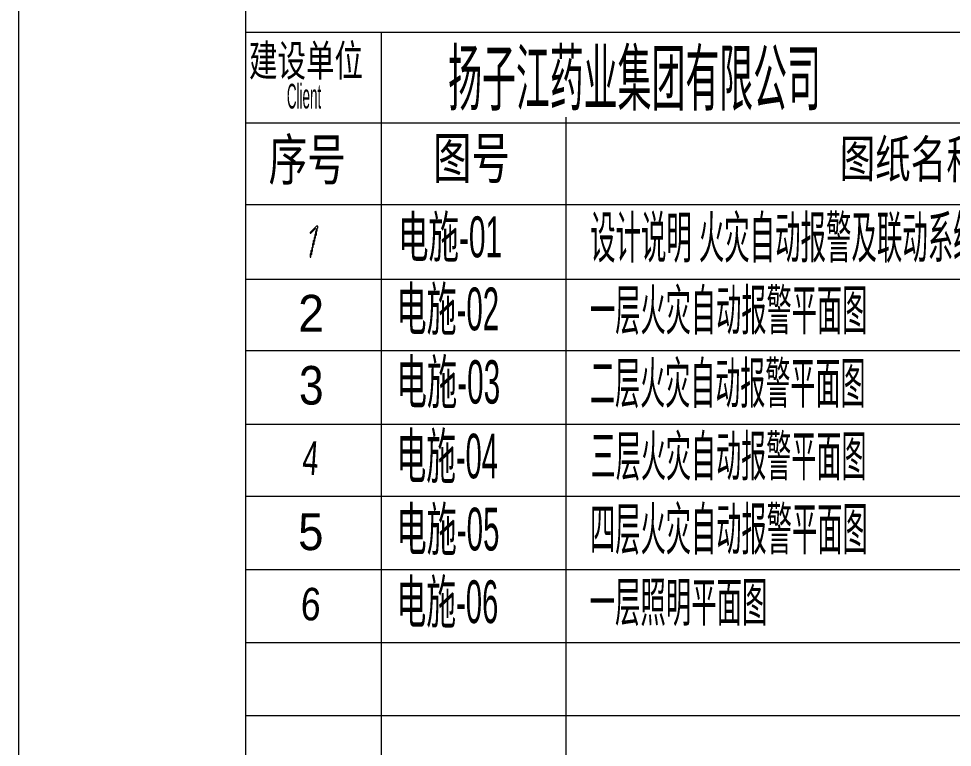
# Model space of a CAD drawing. Header units: millimetres. Extents: x 10 to 220, y 12 to 309.
# Drawn here: x 10 to 112.4, y 160.2 to 240 of the extents above; entities that cross this region are included whole.
import ezdxf

# ---------------------------------------------------------------- set-up
doc = ezdxf.new("R2010")
doc.units = ezdxf.units.MM
for name, color, linetype, lineweight in [('PAGE_001_OCR_TEXT', 6, 'CONTINUOUS', 0), ('PAGE_001_TRACE_STRAIGHT', 5, 'CONTINUOUS', 0), ('PAGE_001_TRACE_TEXT_SYMBOL', 6, 'CONTINUOUS', 0)]:
    doc.layers.add(name, color=color, linetype=linetype, lineweight=lineweight)
doc.styles.add('wqy-unicode', font='wqy-unicode')

msp = doc.modelspace()

# ---------------------------------------------------------------- linework, layer by layer
at = {"layer": 'PAGE_001_TRACE_STRAIGHT', "color": 5}
for p, q in [((10.04, 308.59), (10.04, 11.76)), ((34.91, 298.52), (34.91, 21.64)), ((34.91, 238.55), (209.9, 238.55)), ((49.77, 238.55), (49.77, 59.76)), ((69.99, 229.23), (69.99, 59.76)), ((34.91, 228.61), (209.9, 228.61)), ((34.91, 219.66), (209.9, 219.66)), ((34.91, 211.49), (209.9, 211.49)), ((34.91, 203.67), (209.9, 203.67)), ((34.91, 195.59), (209.9, 195.59)), ((34.91, 187.72), (209.9, 187.72)), ((34.91, 179.67), (209.9, 179.67)), ((34.91, 171.66), (209.9, 171.66)), ((34.91, 163.67), (209.9, 163.67))]:
    msp.add_line(p, q, dxfattribs=at)
at = {"layer": 'PAGE_001_TRACE_TEXT_SYMBOL', "color": 6}
msp.add_lwpolyline([(42.67, 217.29), (41.99, 216.61), (41.99, 216.53), (42.07, 216.53), (42.58, 217.04), (42.67, 216.95), (42.67, 216.78), (42.58, 216.7), (42.58, 216.44), (42.5, 216.36), (42.5, 216.11), (42.41, 216.02), (42.41, 215.77), (42.33, 215.68), (42.33, 215.43), (42.24, 215.34), (42.24, 215.01), (42.16, 214.92), (42.16, 214.67), (42.07, 214.58), (42.07, 214.33), (41.99, 214.24), (41.99, 213.91), (42.07, 213.91), (42.07, 214.16), (42.16, 214.24), (42.16, 214.5), (42.24, 214.58), (42.24, 214.92), (42.33, 215.01), (42.33, 215.26), (42.41, 215.34), (42.41, 215.6), (42.5, 215.68), (42.5, 215.94), (42.58, 216.02), (42.58, 216.28), (42.67, 216.36), (42.67, 216.7), (42.75, 216.78), (42.75, 217.04), (42.84, 217.12), (42.84, 217.29)], close=True, dxfattribs=at)

# ---------------------------------------------------------------- texts
at = {"layer": 'PAGE_001_OCR_TEXT', "color": 6, "style": 'wqy-unicode'}
for s, height, width, p in [('建设单位', 3.433, 0.667036, (35.28, 233.73)), ('扬子江药业集团有限公司', 5.9423, 0.458132, (57.11, 230.59)), ('Client', 2.707, 0.407492, (39.43, 230.19)), ('序号', 4.49, 0.690746, (37.43, 222.34)), ('图号', 4.49, 0.687414, (55.46, 222.51)), ('电施-01', 4.49, 0.545536, (51.61, 213.88)), ('设计说明 火灾自动报警及联动系统图', 4.5558, 0.448705, (72.66, 213.81)), ('电施-02', 4.688, 0.514584, (51.45, 205.88)), ('一层火灾自动报警平面图', 4.4237, 0.458098, (72.65, 205.91)), ('2', 4.03, 0.949612, (40.67, 205.74)), ('电施-03', 4.754, 0.512725, (51.45, 197.85)), ('二层火灾自动报警平面图', 4.4897, 0.448273, (72.65, 197.88)), ('3', 4.23, 0.856974, (40.76, 197.74)), ('电施-04', 4.886, 0.487911, (51.45, 189.66)), ('三层火灾自动报警平面图', 4.4237, 0.455467, (72.73, 189.91)), ('电施-05', 4.688, 0.51635, (51.45, 181.75)), ('四层火灾自动报警平面图', 4.6218, 0.438897, (72.65, 181.82)), ('5', 4.03, 0.925848, (40.67, 181.79)), ('电施-06', 4.688, 0.510974, (51.44, 173.79)), ('一层照明平面图', 4.292, 0.475408, (72.61, 173.97))]:
    msp.add_text(s, height=height, dxfattribs=dict(at, width=width)).set_placement(p)
for s, height, rotation, width, p in [('图纸名称', 4.094, -0.5405, 0.696675, (100, 222.68)), ('4', 3.71, -3.8137, 0.635498, (41.05, 190.1)), ('6', 3.57, -3.3661, 0.823315, (40.87, 174.16))]:
    msp.add_text(s, height=height, rotation=rotation, dxfattribs=dict(at, width=width)).set_placement(p)

doc.saveas('drawing.dxf')
